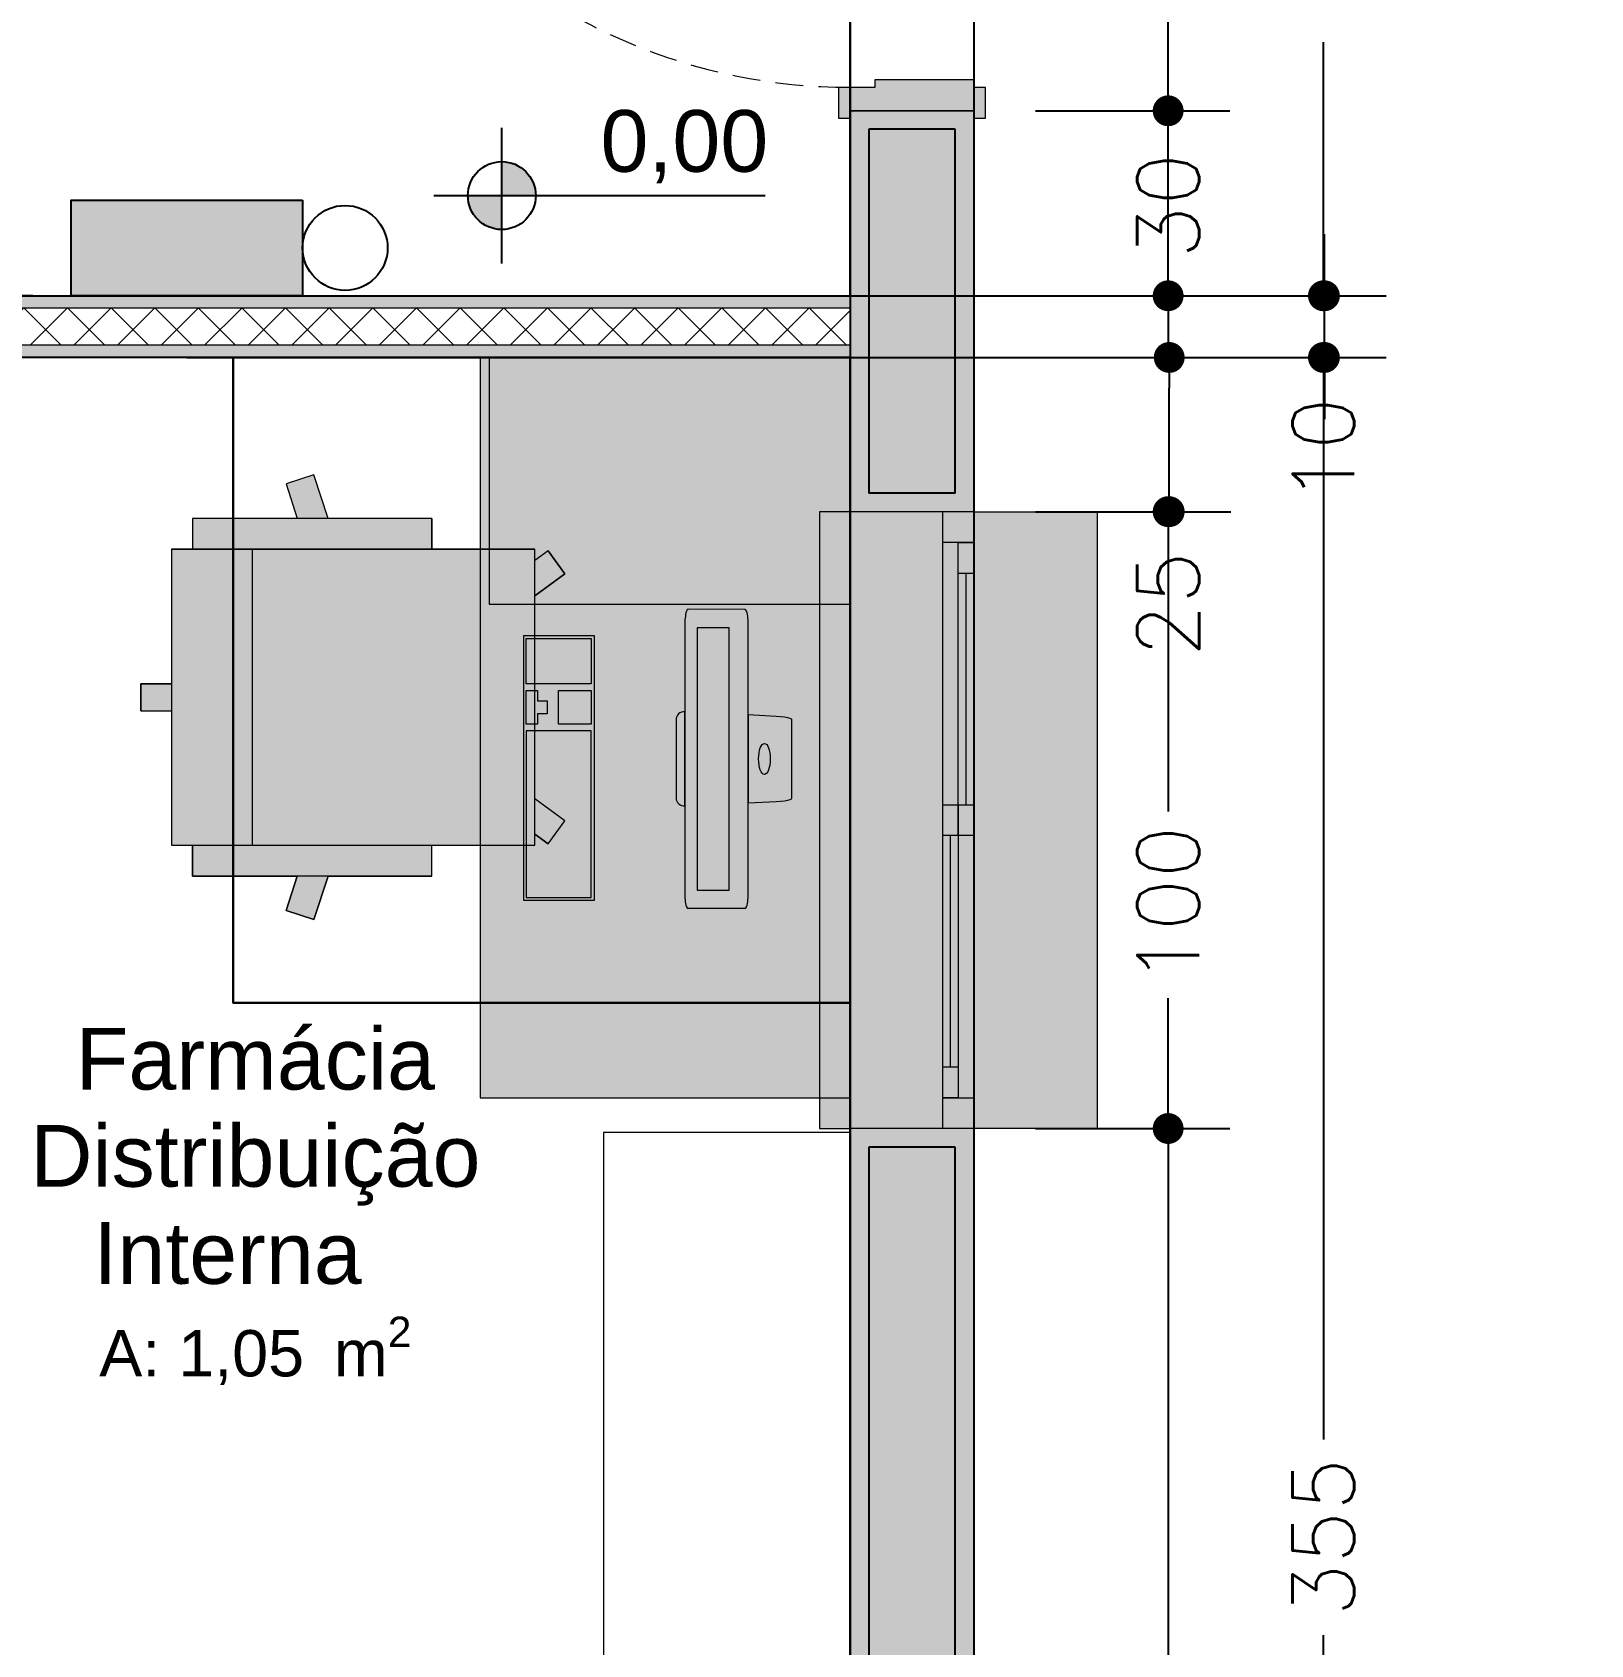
# Model space of a CAD drawing. Header units: metres. Extents: x -1783 to 21505, y -57 to 13660.
# Drawn here: x 12781.3 to 13033.8, y 10982.6 to 11244 of the extents above; entities that cross this region are included whole.
import ezdxf

# ---------------------------------------------------------------- set-up
doc = ezdxf.new("R2010")
doc.units = ezdxf.units.M
doc.header["$MEASUREMENT"] = 0
for name, pattern in [('Dashed', [0.07, 0.045, -0.025]), ('Hidden Line', [0.195611, 0.141111, -0.0545]), ('Vazia', [5.3975, 0, -5.3975, 0, 0, 0, 0, 0, 0, 0, 0, 0, 0])]:
    doc.linetypes.add(name, pattern=pattern)
for name, color, linetype, lineweight in [('Bombeiro', 1, 'Continuous', 0), ('Janelas Archicad_Caneta_No__241', 7, 'Continuous', 13), ('Janelas Archicad_Caneta_No__98', 7, 'Continuous', 0), ('MOBILIÁRIO_Caneta_No__96', 252, 'Continuous', 0), ('PAREDE CONSTRUIR_Caneta_No__241', 7, 'Continuous', 13), ('PAREDE CONSTRUIR_Caneta_No__3', 7, 'Continuous', 25), ('PAREDE CONSTRUIR_Caneta_No__83', 84, 'Continuous', 0), ('Portas Archicad_Caneta_No__241', 7, 'Continuous', 13), ('Selos de Zona Archicad_Caneta_No__11', 7, 'Continuous', 5), ('ZONA_Caneta_No__241', 7, 'Continuous', 13)]:
    doc.layers.add(name, color=color, linetype=linetype, lineweight=lineweight)
for name, color, linetype in [('colorida chamar atenção', 10, 'Continuous'), ('cotas', 7, 'Continuous'), ('COTAS EXECUTIVO.EXEC', 7, 'Continuous'), ('Janelas Archicad', 7, 'Continuous'), ('MOBILIÁRIO', 7, 'Continuous'), ('PAREDE CONSTRUIR', 7, 'Continuous'), ('Portas Archicad', 7, 'Continuous')]:
    doc.layers.add(name, color=color, linetype=linetype)
for name, color, linetype, lineweight, true_color in [('MOBILIÁRIO_Caneta_No__19', 7, 'Continuous', 0, 0xe9e9e9), ('Portas Archicad_Caneta_No__9', 7, 'Continuous', 5, 0x020202), ('Portas Archicad_Caneta_No__97', 7, 'Continuous', 5, 0x6b6b6b)]:
    doc.layers.add(name, color=color, linetype=linetype, lineweight=lineweight, true_color=true_color)
doc.styles.add('GENERATED_STYLE_1', font='arial.ttf')
doc.styles.add('R80', font='romans.shx', dxfattribs={"height": 10})
doc.dimstyles.new('1-50', dxfattribs={"dimtxt": 10, "dimasz": 5, "dimexe": 10, "dimexo": 10, "dimgap": 3, "dimtad": 1, "dimdec": 1, "dimrnd": 1, "dimdsep": 46, "dimtxsty": 'R80', "dimblk": 'DOT', "dimcen": 0, "dimclrd": 252, "dimclre": 252, "dimclrt": 252, "dimadec": 0, "dimazin": 0, "dimtfac": 1, "dimtdec": 1, "dimtix": 1, "dimtmove": 2, "dimatfit": 3, "dimldrblk": 'DOT', "dimfxl": 1, "dimtolj": 1, "dimarcsym": 0})

# ---------------------------------------------------------------- blocks, each defined once
blk = doc.blocks.new('iluminação')
at = {"layer": 'colorida chamar atenção'}
blk.add_hatch(color=256, dxfattribs=at).paths.add_polyline_path([(15.52, 37.5), (0, 37.5), (0, 0), (15.52, 0)])
blk.add_lwpolyline([(0, 37.5), (15.52, 37.5), (15.52, 0), (0, 0)], close=True, dxfattribs=at)
blk.add_circle((7.76, 44.38), 6.88, dxfattribs=at)
blk = doc.blocks.new('_Dot')
at = {"color": 0, "linetype": 'ByBlock', "lineweight": -2}
blk.add_line((-0.5, 0), (-1, 0), dxfattribs=at)
at = {"color": 0, "linetype": 'ByBlock', "const_width": 0.5}
blk.add_lwpolyline([(-0.25, 0, 1), (0.25, 0, 1)], format="xyb", close=True, dxfattribs=at)
blk = doc.blocks.new('*D7139')
at = {"layer": 'COTAS EXECUTIVO.EXEC', "color": 252, "lineweight": -2, "transparency": 16777216}
for p, q in [((12806.34, 11191.26), (13000.52, 11191.26)), ((12990.52, 11186.26), (12990.52, 11015.85)), ((12990.52, 10841.21), (12990.52, 10984.13)), ((12618.84, 10836.21), (13000.52, 10836.21))]:
    blk.add_line(p, q, dxfattribs=at)
at = {"layer": 'COTAS EXECUTIVO.EXEC', "color": 252, "lineweight": -2, "transparency": 16777216, "xscale": 5, "yscale": 5, "zscale": 5}
for p, rotation in [((12990.52, 11191.26), 90), ((12990.52, 10836.21), 270)]:
    blk.add_blockref('_Dot', p, dxfattribs=dict(at, rotation=rotation))
at = {"layer": 'COTAS EXECUTIVO.EXEC', "color": 252, "transparency": 16777216, "insert": (12990.52, 10999.99), "char_height": 10, "attachment_point": 5, "rotation": 90, "style": 'R80'}
blk.add_mtext('\\A1;355', dxfattribs=at)
blk = doc.blocks.new('*D7140')
at = {"layer": 'COTAS EXECUTIVO.EXEC', "color": 252, "lineweight": -2, "transparency": 16777216}
for p, q in [((12990.68, 11206.26), (12990.68, 11211.26)), ((12801.34, 11201.26), (13000.68, 11201.26)), ((12990.68, 11191.26), (12990.68, 11201.26)), ((12806.34, 11191.26), (13000.68, 11191.26)), ((12990.68, 11186.26), (12990.68, 11181.26))]:
    blk.add_line(p, q, dxfattribs=at)
at = {"layer": 'COTAS EXECUTIVO.EXEC', "color": 252, "lineweight": -2, "transparency": 16777216, "xscale": 5, "yscale": 5, "zscale": 5}
for p, rotation in [((12990.68, 11201.26), 270), ((12990.68, 11191.26), 90)]:
    blk.add_blockref('_Dot', p, dxfattribs=dict(at, rotation=rotation))
at = {"layer": 'COTAS EXECUTIVO.EXEC', "color": 252, "transparency": 16777216, "insert": (12990.52, 11176.26), "char_height": 10, "attachment_point": 5, "rotation": 90, "style": 'R80'}
blk.add_mtext('\\A1;10', dxfattribs=at)
blk = doc.blocks.new('*D7141')
at = {"layer": 'COTAS EXECUTIVO.EXEC', "color": 252, "lineweight": -2, "transparency": 16777216}
for p, q in [((12023.84, 11341.25), (13000.52, 11341.25)), ((12990.52, 11336.25), (12990.52, 11272.65)), ((12990.52, 11206.26), (12990.52, 11242.37)), ((12801.34, 11201.26), (13000.52, 11201.26))]:
    blk.add_line(p, q, dxfattribs=at)
at = {"layer": 'COTAS EXECUTIVO.EXEC', "color": 252, "lineweight": -2, "transparency": 16777216, "xscale": 5, "yscale": 5, "zscale": 5}
for p, rotation in [((12990.52, 11341.25), 90), ((12990.52, 11201.26), 270)]:
    blk.add_blockref('_Dot', p, dxfattribs=dict(at, rotation=rotation))
at = {"layer": 'COTAS EXECUTIVO.EXEC', "color": 252, "transparency": 16777216, "insert": (12990.52, 11257.51), "char_height": 10, "attachment_point": 5, "rotation": 90, "style": 'R80'}
blk.add_mtext('\\A1;140', dxfattribs=at)
blk = doc.blocks.new('*D7151')
at = {"layer": 'COTAS EXECUTIVO.EXEC', "color": 252, "lineweight": -2, "transparency": 16777216}
for p, q in [((12786.34, 11191.26), (12635.4, 11191.26)), ((12645.4, 11186.26), (12645.4, 11015.85)), ((12645.4, 10841.21), (12645.4, 10984.13)), ((12618.84, 10836.21), (12655.4, 10836.21))]:
    blk.add_line(p, q, dxfattribs=at)
at = {"layer": 'COTAS EXECUTIVO.EXEC', "color": 252, "lineweight": -2, "transparency": 16777216, "xscale": 5, "yscale": 5, "zscale": 5}
for p, rotation in [((12645.4, 11191.26), 90), ((12645.4, 10836.21), 270)]:
    blk.add_blockref('_Dot', p, dxfattribs=dict(at, rotation=rotation))
at = {"layer": 'COTAS EXECUTIVO.EXEC', "color": 252, "transparency": 16777216, "insert": (12645.4, 10999.99), "char_height": 10, "attachment_point": 5, "rotation": 90, "style": 'R80'}
blk.add_mtext('\\A1;355', dxfattribs=at)
blk = doc.blocks.new('*D7152')
at = {"layer": 'COTAS EXECUTIVO.EXEC', "color": 252, "lineweight": -2, "transparency": 16777216}
for p, q in [((12645.56, 11206.26), (12645.56, 11211.26)), ((12781.34, 11201.26), (12635.56, 11201.26)), ((12645.56, 11191.26), (12645.56, 11201.26)), ((12786.34, 11191.26), (12635.56, 11191.26)), ((12645.56, 11186.26), (12645.56, 11181.26))]:
    blk.add_line(p, q, dxfattribs=at)
at = {"layer": 'COTAS EXECUTIVO.EXEC', "color": 252, "lineweight": -2, "transparency": 16777216, "xscale": 5, "yscale": 5, "zscale": 5}
for p, rotation in [((12645.56, 11201.26), 270), ((12645.56, 11191.26), 90)]:
    blk.add_blockref('_Dot', p, dxfattribs=dict(at, rotation=rotation))
at = {"layer": 'COTAS EXECUTIVO.EXEC', "color": 252, "transparency": 16777216, "insert": (12645.4, 11176.26), "char_height": 10, "attachment_point": 5, "rotation": 90, "style": 'R80'}
blk.add_mtext('\\A1;10', dxfattribs=at)
blk = doc.blocks.new('*D7153')
at = {"layer": 'COTAS EXECUTIVO.EXEC', "color": 252, "lineweight": -2, "transparency": 16777216}
for p, q in [((12023.84, 11341.25), (12655.4, 11341.25)), ((12645.4, 11336.25), (12645.4, 11286)), ((12645.4, 11206.26), (12645.4, 11255.71)), ((12781.34, 11201.26), (12635.4, 11201.26))]:
    blk.add_line(p, q, dxfattribs=at)
at = {"layer": 'COTAS EXECUTIVO.EXEC', "color": 252, "lineweight": -2, "transparency": 16777216, "xscale": 5, "yscale": 5, "zscale": 5}
for p, rotation in [((12645.4, 11341.25), 90), ((12645.4, 11201.26), 270)]:
    blk.add_blockref('_Dot', p, dxfattribs=dict(at, rotation=rotation))
at = {"layer": 'COTAS EXECUTIVO.EXEC', "color": 252, "transparency": 16777216, "insert": (12645.4, 11270.85), "char_height": 10, "attachment_point": 5, "rotation": 90, "style": 'R80'}
blk.add_mtext('\\A1;140', dxfattribs=at)
blk = doc.blocks.new('*D7298')
at = {"layer": 'COTAS EXECUTIVO.EXEC', "color": 252, "lineweight": -2, "transparency": 16777216}
for p, q in [((12678.84, 11023.74), (12678.84, 11429.36)), ((12913.84, 11281.26), (12913.84, 11429.36)), ((12683.84, 11419.36), (12766.74, 11419.36)), ((12908.84, 11419.36), (12798.45, 11419.36))]:
    blk.add_line(p, q, dxfattribs=at)
at = {"layer": 'COTAS EXECUTIVO.EXEC', "color": 252, "lineweight": -2, "transparency": 16777216, "xscale": 5, "yscale": 5, "zscale": 5, "rotation": 180}
blk.add_blockref('_Dot', (12678.84, 11419.36), dxfattribs=at)
at = {"layer": 'COTAS EXECUTIVO.EXEC', "color": 252, "lineweight": -2, "transparency": 16777216, "xscale": 5, "yscale": 5, "zscale": 5}
blk.add_blockref('_Dot', (12913.84, 11419.36), dxfattribs=at)
at = {"layer": 'COTAS EXECUTIVO.EXEC', "color": 252, "transparency": 16777216, "insert": (12782.6, 11419.36), "char_height": 10, "attachment_point": 5, "style": 'R80'}
blk.add_mtext('\\A1;235', dxfattribs=at)
blk = doc.blocks.new('*D7379')
at = {"layer": 'COTAS EXECUTIVO.EXEC', "color": 252, "lineweight": -2, "transparency": 16777216}
for p, q in [((12943.84, 11066.26), (12975.36, 11066.26)), ((12965.36, 11061.26), (12965.36, 10966.69)), ((12965.36, 10841.21), (12965.36, 10934.98)), ((12923.84, 10836.21), (12975.36, 10836.21))]:
    blk.add_line(p, q, dxfattribs=at)
at = {"layer": 'COTAS EXECUTIVO.EXEC', "color": 252, "lineweight": -2, "transparency": 16777216, "xscale": 5, "yscale": 5, "zscale": 5}
for p, rotation in [((12965.36, 11066.26), 90), ((12965.36, 10836.21), 270)]:
    blk.add_blockref('_Dot', p, dxfattribs=dict(at, rotation=rotation))
at = {"layer": 'COTAS EXECUTIVO.EXEC', "color": 252, "transparency": 16777216, "insert": (12965.36, 10950.84), "char_height": 10, "attachment_point": 5, "rotation": 90, "style": 'R80'}
blk.add_mtext('\\A1;230', dxfattribs=at)
blk = doc.blocks.new('*D7380')
at = {"layer": 'COTAS EXECUTIVO.EXEC', "color": 252, "lineweight": -2, "transparency": 16777216}
for p, q in [((12943.84, 11166.26), (12975.36, 11166.26)), ((12965.36, 11161.26), (12965.36, 11117.66)), ((12965.36, 11071.26), (12965.36, 11087.37)), ((12943.84, 11066.26), (12975.36, 11066.26))]:
    blk.add_line(p, q, dxfattribs=at)
at = {"layer": 'COTAS EXECUTIVO.EXEC', "color": 252, "lineweight": -2, "transparency": 16777216, "xscale": 5, "yscale": 5, "zscale": 5}
for p, rotation in [((12965.36, 11166.26), 90), ((12965.36, 11066.26), 270)]:
    blk.add_blockref('_Dot', p, dxfattribs=dict(at, rotation=rotation))
at = {"layer": 'COTAS EXECUTIVO.EXEC', "color": 252, "transparency": 16777216, "insert": (12965.36, 11102.51), "char_height": 10, "attachment_point": 5, "rotation": 90, "style": 'R80'}
blk.add_mtext('\\A1;100', dxfattribs=at)
blk = doc.blocks.new('*D7381')
at = {"layer": 'COTAS EXECUTIVO.EXEC', "color": 252, "lineweight": -2, "transparency": 16777216}
for p, q in [((12923.84, 11191.26), (12975.53, 11191.26)), ((12965.53, 11171.26), (12965.53, 11186.26)), ((12943.84, 11166.26), (12975.53, 11166.26))]:
    blk.add_line(p, q, dxfattribs=at)
at = {"layer": 'COTAS EXECUTIVO.EXEC', "color": 252, "lineweight": -2, "transparency": 16777216, "xscale": 5, "yscale": 5, "zscale": 5}
for p, rotation in [((12965.53, 11191.26), 90), ((12965.53, 11166.26), 270)]:
    blk.add_blockref('_Dot', p, dxfattribs=dict(at, rotation=rotation))
at = {"layer": 'COTAS EXECUTIVO.EXEC', "color": 252, "transparency": 16777216, "insert": (12965.36, 11151.26), "char_height": 10, "attachment_point": 5, "rotation": 90, "style": 'R80'}
blk.add_mtext('\\A1;25', dxfattribs=at)
blk = doc.blocks.new('*D7382')
at = {"layer": 'COTAS EXECUTIVO.EXEC', "color": 252, "lineweight": -2, "transparency": 16777216}
for p, q in [((12965.36, 11236.25), (12965.36, 11241.25)), ((12943.84, 11231.25), (12975.36, 11231.25)), ((12965.36, 11201.26), (12965.36, 11231.25)), ((12923.84, 11201.26), (12975.36, 11201.26)), ((12965.36, 11196.26), (12965.36, 11191.26))]:
    blk.add_line(p, q, dxfattribs=at)
at = {"layer": 'COTAS EXECUTIVO.EXEC', "color": 252, "lineweight": -2, "transparency": 16777216, "xscale": 5, "yscale": 5, "zscale": 5}
for p, rotation in [((12965.36, 11231.25), 270), ((12965.36, 11201.26), 90)]:
    blk.add_blockref('_Dot', p, dxfattribs=dict(at, rotation=rotation))
at = {"layer": 'COTAS EXECUTIVO.EXEC', "color": 252, "transparency": 16777216, "insert": (12965.36, 11215.85), "char_height": 10, "attachment_point": 5, "rotation": 90, "style": 'R80'}
blk.add_mtext('\\A1;30', dxfattribs=at)
blk = doc.blocks.new('*D7383')
at = {"layer": 'COTAS EXECUTIVO.EXEC', "color": 252, "lineweight": -2, "transparency": 16777216}
for p, q in [((12943.84, 11331.25), (12975.36, 11331.25)), ((12965.36, 11326.25), (12965.36, 11282.65)), ((12965.36, 11236.25), (12965.36, 11252.36)), ((12943.84, 11231.25), (12975.36, 11231.25))]:
    blk.add_line(p, q, dxfattribs=at)
at = {"layer": 'COTAS EXECUTIVO.EXEC', "color": 252, "lineweight": -2, "transparency": 16777216, "xscale": 5, "yscale": 5, "zscale": 5}
for p, rotation in [((12965.36, 11331.25), 90), ((12965.36, 11231.25), 270)]:
    blk.add_blockref('_Dot', p, dxfattribs=dict(at, rotation=rotation))
at = {"layer": 'COTAS EXECUTIVO.EXEC', "color": 252, "transparency": 16777216, "insert": (12965.36, 11267.5), "char_height": 10, "attachment_point": 5, "rotation": 90, "style": 'R80'}
blk.add_mtext('\\A1;100', dxfattribs=at)
blk = doc.blocks.new('*D7464')
at = {"layer": 'COTAS EXECUTIVO.EXEC', "color": 252, "lineweight": -2, "transparency": 16777216}
for p, q in [((12913.84, 11261.26), (12913.84, 10758.41)), ((12678.84, 11003.74), (12678.84, 10758.41)), ((12683.84, 10768.41), (12766.74, 10768.41)), ((12908.84, 10768.41), (12798.45, 10768.41))]:
    blk.add_line(p, q, dxfattribs=at)
at = {"layer": 'COTAS EXECUTIVO.EXEC', "color": 252, "lineweight": -2, "transparency": 16777216, "xscale": 5, "yscale": 5, "zscale": 5, "rotation": 180}
blk.add_blockref('_Dot', (12678.84, 10768.41), dxfattribs=at)
at = {"layer": 'COTAS EXECUTIVO.EXEC', "color": 252, "lineweight": -2, "transparency": 16777216, "xscale": 5, "yscale": 5, "zscale": 5}
blk.add_blockref('_Dot', (12913.84, 10768.41), dxfattribs=at)
at = {"layer": 'COTAS EXECUTIVO.EXEC', "color": 252, "transparency": 16777216, "insert": (12782.6, 10768.41), "char_height": 10, "attachment_point": 5, "style": 'R80'}
blk.add_mtext('\\A1;235', dxfattribs=at)
blk = doc.blocks.new('*D7465')
at = {"layer": 'COTAS EXECUTIVO.EXEC', "color": 252, "lineweight": -2, "transparency": 16777216}
for p, q in [((12933.84, 11271.26), (12933.84, 10758.41)), ((12913.84, 11261.26), (12913.84, 10758.41)), ((12918.84, 10768.41), (12928.84, 10768.41))]:
    blk.add_line(p, q, dxfattribs=at)
at = {"layer": 'COTAS EXECUTIVO.EXEC', "color": 252, "lineweight": -2, "transparency": 16777216, "xscale": 5, "yscale": 5, "zscale": 5, "rotation": 180}
blk.add_blockref('_Dot', (12913.84, 10768.41), dxfattribs=at)
at = {"layer": 'COTAS EXECUTIVO.EXEC', "color": 252, "lineweight": -2, "transparency": 16777216, "xscale": 5, "yscale": 5, "zscale": 5}
blk.add_blockref('_Dot', (12933.84, 10768.41), dxfattribs=at)
at = {"layer": 'COTAS EXECUTIVO.EXEC', "color": 252, "transparency": 16777216, "insert": (12896.12, 10768.41), "char_height": 10, "attachment_point": 5, "style": 'R80'}
blk.add_mtext('\\A1;20', dxfattribs=at)
blk = doc.blocks.new('*D7468')
at = {"layer": 'COTAS EXECUTIVO.EXEC', "color": 252, "lineweight": -2, "transparency": 16777216}
for p, q in [((12913.84, 11008.74), (12913.84, 10781.05)), ((12788.38, 10806.21), (12788.38, 10781.05)), ((12793.38, 10791.05), (12835.57, 10791.05)), ((12908.84, 10791.05), (12865.86, 10791.05))]:
    blk.add_line(p, q, dxfattribs=at)
at = {"layer": 'COTAS EXECUTIVO.EXEC', "color": 252, "lineweight": -2, "transparency": 16777216, "xscale": 5, "yscale": 5, "zscale": 5, "rotation": 180}
blk.add_blockref('_Dot', (12788.38, 10791.05), dxfattribs=at)
at = {"layer": 'COTAS EXECUTIVO.EXEC', "color": 252, "lineweight": -2, "transparency": 16777216, "xscale": 5, "yscale": 5, "zscale": 5}
blk.add_blockref('_Dot', (12913.84, 10791.05), dxfattribs=at)
at = {"layer": 'COTAS EXECUTIVO.EXEC', "color": 252, "transparency": 16777216, "insert": (12850.71, 10791.05), "char_height": 10, "attachment_point": 5, "style": 'R80'}
blk.add_mtext('\\A1;125', dxfattribs=at)
blk = doc.blocks.new('Flexible Shelf 26[2]_6', base_point=(-56.714, -50.9764))
at = {"layer": 'MOBILIÁRIO_Caneta_No__96', "color": 252, "linetype": 'Continuous', "lineweight": 13, "flags": 128}
blk.add_lwpolyline([(-56.714, -50.9764), (-56.714, -50.0564), (-57.114, -50.0564), (-57.114, -50.9764)], close=True, dxfattribs=at)
blk = doc.blocks.new('Office Chair 04 10[46]_6', base_point=(-57.1819, -49.7083))
at = {"layer": 'MOBILIÁRIO_Caneta_No__19', "linetype": 'Continuous', "lineweight": 0, "true_color": 0xe9e9e9}
blk.add_hatch(color=254, dxfattribs=at).paths.add_polyline_path([(-57.7799, -49.061), (-57.7799, -49.111), (-57.8143, -49.111), (-57.8143, -49.329), (-57.8637, -49.329), (-57.8637, -49.373), (-57.8143, -49.373), (-57.8143, -49.591), (-57.7799, -49.591), (-57.7799, -49.641), (-57.6103, -49.641), (-57.6285, -49.6967), (-57.5833, -49.7114), (-57.5604, -49.641), (-57.392, -49.641), (-57.392, -49.591), (-57.2252, -49.591), (-57.2252, -49.5727), (-57.2036, -49.5884), (-57.1765, -49.5511), (-57.2252, -49.5156), (-57.2252, -49.1863), (-57.1765, -49.1509), (-57.2036, -49.1135), (-57.2252, -49.1293), (-57.2252, -49.111), (-57.392, -49.111), (-57.392, -49.061), (-57.5604, -49.061), (-57.5833, -48.9905), (-57.6285, -49.0052), (-57.6103, -49.061)])
at = {"layer": 'MOBILIÁRIO_Caneta_No__96', "color": 252, "linetype": 'Continuous', "lineweight": 0}
for p, q in [((-57.5833, -48.9905), (-57.6285, -49.0052)), ((-57.6285, -49.0052), (-57.6103, -49.061)), ((-57.5604, -49.061), (-57.5833, -48.9905)), ((-57.392, -49.061), (-57.7799, -49.061)), ((-57.7799, -49.061), (-57.7799, -49.111)), ((-57.392, -49.061), (-57.392, -49.111)), ((-57.392, -49.061), (-57.392, -49.111)), ((-57.8143, -49.111), (-57.8143, -49.591)), ((-57.8143, -49.111), (-57.2252, -49.111)), ((-57.2252, -49.111), (-57.8143, -49.111)), ((-57.8143, -49.111), (-57.2252, -49.111)), ((-57.6828, -49.591), (-57.6828, -49.111)), ((-57.2252, -49.591), (-57.2252, -49.111)), ((-57.2036, -49.1135), (-57.2252, -49.1293)), ((-57.2036, -49.1135), (-57.1765, -49.1509)), ((-57.1765, -49.1509), (-57.2252, -49.1863)), ((-57.8637, -49.373), (-57.8637, -49.329)), ((-57.8637, -49.329), (-57.8143, -49.329)), ((-57.8637, -49.373), (-57.8143, -49.373)), ((-57.1765, -49.5511), (-57.2252, -49.5156)), ((-57.2036, -49.5884), (-57.1765, -49.5511)), ((-57.2036, -49.5884), (-57.2252, -49.5727)), ((-57.8143, -49.591), (-57.2252, -49.591)), ((-57.8143, -49.591), (-57.2252, -49.591)), ((-57.7799, -49.641), (-57.7799, -49.591)), ((-57.392, -49.641), (-57.392, -49.591)), ((-57.392, -49.641), (-57.392, -49.591)), ((-57.392, -49.641), (-57.7799, -49.641)), ((-57.6285, -49.6967), (-57.6103, -49.641)), ((-57.5604, -49.641), (-57.5833, -49.7114)), ((-57.5833, -49.7114), (-57.6285, -49.6967))]:
    blk.add_line(p, q, dxfattribs=at)
at = {"layer": 'MOBILIÁRIO_Caneta_No__96', "color": 252, "linetype": 'Continuous', "lineweight": 0, "flags": 128}
blk.add_lwpolyline([(-57.7799, -49.061), (-57.7799, -49.111), (-57.8143, -49.111), (-57.8143, -49.329), (-57.8637, -49.329), (-57.8637, -49.373), (-57.8143, -49.373), (-57.8143, -49.591), (-57.7799, -49.591), (-57.7799, -49.641), (-57.6103, -49.641), (-57.6285, -49.6967), (-57.5833, -49.7114), (-57.5604, -49.641), (-57.392, -49.641), (-57.392, -49.591), (-57.2252, -49.591), (-57.2252, -49.5727), (-57.2036, -49.5884), (-57.1765, -49.5511), (-57.2252, -49.5156), (-57.2252, -49.1863), (-57.1765, -49.1509), (-57.2036, -49.1135), (-57.2252, -49.1293), (-57.2252, -49.111), (-57.392, -49.111), (-57.392, -49.061), (-57.5604, -49.061), (-57.5833, -48.9905), (-57.6285, -49.0052), (-57.6103, -49.061)], close=True, dxfattribs=at)
blk = doc.blocks.new('Office Desk Rect 26[48]_6', base_point=(-56.714, -50.0001))
at = {"layer": 'MOBILIÁRIO_Caneta_No__19', "linetype": 'Continuous', "lineweight": 0, "true_color": 0xe9e9e9}
blk.add_hatch(color=254, dxfattribs=at).paths.add_polyline_path([(-56.714, -50.0001), (-56.714, -48.8001), (-57.314, -48.8001), (-57.314, -50.0001)])
at = {"layer": 'MOBILIÁRIO_Caneta_No__96', "color": 252, "linetype": 'Continuous', "lineweight": 0}
for p, q in [((-57.299, -48.8001), (-57.299, -49.2001)), ((-57.299, -49.2001), (-56.714, -49.2001))]:
    blk.add_line(p, q, dxfattribs=at)
at = {"layer": 'MOBILIÁRIO_Caneta_No__96', "color": 252, "linetype": 'Continuous', "lineweight": 0, "flags": 128}
blk.add_lwpolyline([(-56.714, -50.0001), (-56.714, -48.8001), (-57.314, -48.8001), (-57.314, -50.0001)], close=True, dxfattribs=at)
blk = doc.blocks.new('iMac 26[49]_6', base_point=(-56.9964, -49.451))
at = {"layer": 'MOBILIÁRIO_Caneta_No__19', "linetype": 'Continuous', "lineweight": 0, "true_color": 0xe9e9e9}
for points in [[(-56.9767, -49.2084, 0.267414), (-56.9797, -49.2114, 0.064809), (-56.9824, -49.2338), (-56.9824, -49.6681), (-56.8794, -49.6681), (-56.8794, -49.2338, 0.076493), (-56.882, -49.2114, 0.267414), (-56.8849, -49.2085)], [(-56.9964, -49.5145, 0.431428), (-56.9824, -49.5271), (-56.9824, -49.3748, 0.443051), (-56.9964, -49.3875)], [(-56.8089, -49.5147), (-56.8089, -49.3873), (-56.8092, -49.3863), (-56.8114, -49.3852), (-56.8153, -49.3842), (-56.8207, -49.3832), (-56.8272, -49.3825), (-56.8342, -49.382), (-56.8794, -49.3796), (-56.8794, -49.5223), (-56.8342, -49.52), (-56.8272, -49.5194), (-56.8207, -49.5187), (-56.8153, -49.5178), (-56.8114, -49.5167), (-56.8092, -49.5157)], [(-56.9767, -49.6935), (-56.885, -49.6935), (-56.8849, -49.6935, 0.267414), (-56.882, -49.6905, 0.076493), (-56.8794, -49.6681), (-56.9824, -49.6681, 0.076493), (-56.9797, -49.6906, 0.267414)]]:
    blk.add_hatch(color=254, dxfattribs=at).paths.add_polyline_path(points)
at = {"layer": 'MOBILIÁRIO_Caneta_No__96', "color": 252, "linetype": 'Continuous', "lineweight": 0}
for p, q in [((-56.8849, -49.2085), (-56.9767, -49.2084)), ((-56.9824, -49.2338), (-56.9824, -49.6681)), ((-56.9624, -49.2384), (-56.9624, -49.6635)), ((-56.9103, -49.2384), (-56.9624, -49.2384)), ((-56.9103, -49.6635), (-56.9103, -49.2384)), ((-56.8794, -49.6681), (-56.8794, -49.2338)), ((-56.9624, -49.6635), (-56.9103, -49.6635)), ((-56.885, -49.6935), (-56.9767, -49.6935)), ((-56.8849, -49.6935), (-56.885, -49.6935))]:
    blk.add_line(p, q, dxfattribs=at)
at = {"layer": 'MOBILIÁRIO_Caneta_No__96', "color": 252, "linetype": 'Continuous', "lineweight": 0, "flags": 128}
blk.add_lwpolyline([(-56.9964, -49.5145, 0.431428), (-56.9824, -49.5271), (-56.9824, -49.3748, 0.443051), (-56.9964, -49.3875)], format="xyb", close=True, dxfattribs=at)
blk.add_lwpolyline([(-56.8089, -49.5147), (-56.8089, -49.3873), (-56.8092, -49.3863), (-56.8114, -49.3852), (-56.8153, -49.3842), (-56.8207, -49.3832), (-56.8272, -49.3825), (-56.8342, -49.382), (-56.8794, -49.3796), (-56.8794, -49.5223), (-56.8342, -49.52), (-56.8272, -49.5194), (-56.8207, -49.5187), (-56.8153, -49.5178), (-56.8114, -49.5167), (-56.8092, -49.5157)], close=True, dxfattribs=at)
at = {"layer": 'MOBILIÁRIO_Caneta_No__96', "color": 252, "linetype": 'Continuous', "lineweight": 0}
for centre, radius, start, end in [((-56.8948, -49.233), 0.0876, 165.716, 180.5484), ((-56.9756, -49.2124), 0.00416, 105.3476, 165.2331), ((-56.8861, -49.2124), 0.00413, 13.6734, 73.559), ((-56.9534, -49.2314), 0.074, 358.1122, 15.609), ((-56.9081, -49.6706), 0.0743, 178.1194, 195.6162), ((-56.9534, -49.6706), 0.074, 344.391, 1.8878), ((-56.9756, -49.6895), 0.00416, 194.7669, 254.6524), ((-56.8861, -49.6895), 0.00413, 286.441, 346.3266)]:
    blk.add_arc(centre, radius, start, end, dxfattribs=at)
blk.add_ellipse((-56.8532, -49.451), major_axis=(0, 0.0252), ratio=0.377358, dxfattribs=at)
blk = doc.blocks.new('Door 26_2')
at = {"layer": 'Portas Archicad', "linetype": 'Continuous', "lineweight": 0, "true_color": 0xffffff}
for points in [[(0.462, 0.924), (0.422, 0.924), (0.422, 0), (0.462, 0)], [(-0.462, 0.019), (-0.512, 0.019), (-0.512, 0), (-0.462, 0)], [(-0.45, -0.2), (-0.45, -0.04), (-0.462, -0.04), (-0.462, 0), (-0.5, 0), (-0.5, -0.2)], [(0.5, -0.2), (0.5, 0), (0.462, 0), (0.462, -0.04), (0.45, -0.04), (0.45, -0.2)], [(0.462, 0), (0.512, 0), (0.512, 0.019), (0.462, 0.019)], [(-0.462, -0.2), (-0.512, -0.2), (-0.512, -0.219), (-0.462, -0.219)], [(0.462, -0.219), (0.512, -0.219), (0.512, -0.2), (0.462, -0.2)]]:
    blk.add_hatch(color=7, dxfattribs=at).paths.add_polyline_path(points)
at = {"layer": 'Portas Archicad_Caneta_No__241', "color": 7, "linetype": 'Continuous', "lineweight": 13}
for p, q in [((-0.512, 0), (-0.5, 0)), ((-0.512, 0), (-0.5, 0)), ((-0.5, -0.03), (-0.5, 0)), ((-0.5, -0.03), (-0.5, 0)), ((0.5, -0.03), (0.5, 0)), ((0.5, -0.03), (0.5, 0)), ((0.5, 0), (0.512, 0)), ((0.5, 0), (0.512, 0)), ((-0.5, -0.17), (-0.5, -0.03)), ((-0.5, -0.17), (-0.5, -0.03)), ((-0.5, -0.17), (-0.5, -0.03)), ((-0.5, -0.17), (-0.5, -0.03)), ((0.5, -0.17), (0.5, -0.03)), ((0.5, -0.17), (0.5, -0.03)), ((0.5, -0.17), (0.5, -0.03)), ((0.5, -0.17), (0.5, -0.03)), ((-0.5, -0.2), (-0.5, -0.17)), ((-0.5, -0.2), (-0.5, -0.17)), ((-0.5, -0.2), (-0.5, -0.17)), ((-0.5, -0.2), (-0.5, -0.17)), ((0.5, -0.2), (0.5, -0.17)), ((0.5, -0.2), (0.5, -0.17)), ((0.5, -0.2), (0.5, -0.17)), ((0.5, -0.2), (0.5, -0.17)), ((-0.512, -0.2), (-0.5, -0.2)), ((-0.512, -0.2), (-0.5, -0.2)), ((0.5, -0.2), (0.512, -0.2)), ((0.5, -0.2), (0.512, -0.2))]:
    blk.add_line(p, q, dxfattribs=at)
at = {"layer": 'Portas Archicad_Caneta_No__9', "color": 18, "linetype": 'Continuous', "lineweight": 5, "true_color": 0x020202}
for p, q in [((0.422, 0), (0.422, 0.924)), ((0.422, 0.924), (0.462, 0.924)), ((0.462, 0.924), (0.462, 0)), ((-0.462, 0.019), (-0.512, 0.019)), ((-0.512, 0.019), (-0.512, 0)), ((-0.512, 0), (-0.462, 0)), ((-0.462, 0), (-0.5, 0)), ((-0.5, 0), (-0.5, -0.2)), ((-0.462, 0), (-0.462, 0.019)), ((-0.462, -0.04), (-0.462, 0)), ((0.462, 0), (0.422, 0)), ((0.512, 0.019), (0.462, 0.019)), ((0.462, 0.019), (0.462, 0)), ((0.462, 0), (0.512, 0)), ((0.5, 0), (0.462, 0)), ((0.462, 0), (0.462, -0.04)), ((0.5, -0.2), (0.5, 0)), ((0.512, 0), (0.512, 0.019)), ((-0.45, -0.04), (-0.462, -0.04)), ((-0.45, -0.2), (-0.45, -0.04)), ((0.462, -0.04), (0.45, -0.04)), ((0.45, -0.04), (0.45, -0.2)), ((-0.462, -0.2), (-0.512, -0.2)), ((-0.512, -0.2), (-0.512, -0.219)), ((-0.5, -0.2), (-0.45, -0.2)), ((-0.462, -0.219), (-0.462, -0.2)), ((0.45, -0.2), (0.5, -0.2)), ((0.512, -0.2), (0.462, -0.2)), ((0.462, -0.2), (0.462, -0.219)), ((0.512, -0.219), (0.512, -0.2)), ((-0.512, -0.219), (-0.462, -0.219)), ((0.462, -0.219), (0.512, -0.219))]:
    blk.add_line(p, q, dxfattribs=at)
at = {"layer": 'Portas Archicad_Caneta_No__97', "color": 251, "linetype": 'Dashed', "lineweight": 5, "true_color": 0x6b6b6b}
blk.add_arc((0.462, 0), 0.924, 90, 180, dxfattribs=at)
blk = doc.blocks.new('Window 26')
at = {"layer": 'Janelas Archicad', "linetype": 'Continuous', "lineweight": 0, "true_color": 0xffffff}
for points in [[(-0.5, 0), (0.5, 0), (0.5, 0.2), (-0.5, 0.2)], [(-0.5, 0), (-0.5, -0.05), (-0.45, -0.05), (-0.45, 0)], [(-0.025, 0), (-0.4, 0), (-0.4, -0.025), (-0.45, -0.025), (-0.45, -0.05), (-0.025, -0.05), (-0.025, -0.025)], [(-0.45, 0), (-0.45, -0.025), (-0.4, -0.025), (-0.4, 0)], [(-0.025, -0.025), (-0.025, 0), (-0.4, 0), (-0.4, -0.025)], [(0.025, -0.025), (0.025, 0), (-0.025, 0), (-0.025, -0.025)], [(0.025, -0.05), (0.4, -0.05), (0.4, -0.025), (0.45, -0.025), (0.45, 0), (0.025, 0), (0.025, -0.025)], [(0.5, -0.05), (0.5, 0), (0.45, 0), (0.45, -0.05)], [(-0.025, -0.025), (-0.025, -0.05), (0.025, -0.05), (0.025, -0.025)], [(0.025, -0.025), (0.025, -0.05), (0.4, -0.05), (0.4, -0.025)], [(0.45, -0.05), (0.45, -0.025), (0.4, -0.025), (0.4, -0.05)], [(0.5, -0.05), (-0.5, -0.05), (-0.5, -0.2), (-0.5, -0.25), (0.5, -0.25), (0.5, -0.2)]]:
    blk.add_hatch(color=7, dxfattribs=at).paths.add_polyline_path(points)
at = {"layer": 'Janelas Archicad_Caneta_No__241', "color": 7, "linetype": 'Continuous', "lineweight": 13}
for p, q in [((-0.5, 0), (-0.5, -0.03)), ((-0.5, 0), (-0.5, -0.03)), ((-0.5, 0), (-0.5, -0.03)), ((-0.5, 0), (-0.5, -0.03)), ((0.5, 0), (0.5, -0.03)), ((0.5, 0), (0.5, -0.03)), ((0.5, 0), (0.5, -0.03)), ((0.5, 0), (0.5, -0.03)), ((-0.5, -0.03), (-0.5, -0.05)), ((-0.5, -0.03), (-0.5, -0.05)), ((-0.5, -0.03), (-0.5, -0.05)), ((-0.5, -0.03), (-0.5, -0.05)), ((-0.5, -0.05), (-0.5, -0.17)), ((-0.5, -0.05), (-0.5, -0.17)), ((0.5, -0.03), (0.5, -0.05)), ((0.5, -0.03), (0.5, -0.05)), ((0.5, -0.03), (0.5, -0.05)), ((0.5, -0.03), (0.5, -0.05)), ((0.5, -0.05), (0.5, -0.17)), ((0.5, -0.05), (0.5, -0.17)), ((-0.5, -0.17), (-0.5, -0.2)), ((0.5, -0.17), (0.5, -0.2))]:
    blk.add_line(p, q, dxfattribs=at)
at = {"layer": 'Janelas Archicad_Caneta_No__98', "color": 7, "linetype": 'Continuous', "lineweight": 0}
for p, q in [((-0.5, 0), (-0.5, 0.2)), ((-0.5, 0.2), (0.5, 0.2)), ((0.5, 0.2), (0.5, 0)), ((-0.5, 0), (-0.45, 0)), ((-0.45, 0), (-0.45, -0.05)), ((-0.45, 0), (-0.4, 0)), ((-0.45, -0.025), (-0.45, 0)), ((-0.4, 0), (-0.025, 0)), ((-0.4, 0), (-0.4, -0.025)), ((-0.4, 0), (-0.025, 0)), ((-0.025, -0.025), (-0.025, 0)), ((-0.025, 0), (0.025, 0)), ((0.025, 0), (0.025, -0.025)), ((0.025, 0), (0.45, 0)), ((0.45, -0.05), (0.45, 0)), ((0.45, 0), (0.5, 0)), ((-0.4, -0.025), (-0.45, -0.025)), ((-0.4, -0.0125), (-0.025, -0.0125)), ((-0.025, -0.025), (-0.4, -0.025)), ((0.025, -0.025), (-0.025, -0.025)), ((-0.025, -0.025), (0.025, -0.025)), ((-0.025, -0.05), (-0.025, -0.025)), ((0.025, -0.025), (0.025, -0.05)), ((0.025, -0.025), (0.4, -0.025)), ((0.4, -0.05), (0.4, -0.025)), ((0.4, -0.025), (0.45, -0.025)), ((0.45, -0.025), (0.45, -0.05)), ((-0.45, -0.05), (-0.5, -0.05)), ((-0.025, -0.05), (-0.45, -0.05)), ((0.025, -0.05), (-0.025, -0.05)), ((0.4, -0.0375), (0.025, -0.0375)), ((0.4, -0.05), (0.025, -0.05)), ((0.4, -0.05), (0.025, -0.05)), ((0.45, -0.05), (0.4, -0.05)), ((0.5, -0.05), (0.45, -0.05)), ((-0.5, -0.2), (-0.5, -0.25)), ((0.5, -0.25), (0.5, -0.2)), ((-0.5, -0.25), (0.5, -0.25))]:
    blk.add_line(p, q, dxfattribs=at)
at = {"layer": 'Janelas Archicad_Caneta_No__98', "color": 7, "linetype": 'Vazia', "lineweight": 0}
for p, q in [((-0.5, 0), (0.5, 0)), ((-0.5, -0.2), (0.5, -0.2))]:
    blk.add_line(p, q, dxfattribs=at)
blk = doc.blocks.new('Keyboard (Apple) 26[69]_6', base_point=(-57.2431, -49.6807))
at = {"layer": 'MOBILIÁRIO_Caneta_No__19', "linetype": 'Continuous', "lineweight": 0, "true_color": 0xe9e9e9}
blk.add_hatch(color=254, dxfattribs=at).paths.add_polyline_path([(-57.1291, -49.6807), (-57.1291, -49.2507), (-57.2431, -49.2507), (-57.2431, -49.6807)])
at = {"layer": 'MOBILIÁRIO_Caneta_No__96', "color": 252, "linetype": 'Continuous', "lineweight": 0}
for p, q in [((-57.2396, -49.3293), (-57.2396, -49.2557)), ((-57.2396, -49.2557), (-57.1341, -49.2557)), ((-57.1341, -49.2557), (-57.1341, -49.3293)), ((-57.1341, -49.3293), (-57.2396, -49.3293)), ((-57.2396, -49.3946), (-57.2396, -49.34)), ((-57.2396, -49.34), (-57.2211, -49.34)), ((-57.2211, -49.34), (-57.2211, -49.3565)), ((-57.1871, -49.3946), (-57.1871, -49.34)), ((-57.1871, -49.34), (-57.1341, -49.34)), ((-57.1341, -49.34), (-57.1341, -49.3946)), ((-57.2211, -49.3565), (-57.2051, -49.3565)), ((-57.2051, -49.3781), (-57.2211, -49.3781)), ((-57.2211, -49.3781), (-57.2211, -49.3946)), ((-57.2051, -49.3565), (-57.2051, -49.3781)), ((-57.2211, -49.3946), (-57.2396, -49.3946)), ((-57.1341, -49.4052), (-57.2396, -49.4052)), ((-57.2396, -49.4052), (-57.2396, -49.6757)), ((-57.1341, -49.3946), (-57.1871, -49.3946)), ((-57.1341, -49.6757), (-57.1341, -49.4052)), ((-57.2396, -49.6757), (-57.1341, -49.6757))]:
    blk.add_line(p, q, dxfattribs=at)
at = {"layer": 'MOBILIÁRIO_Caneta_No__96', "color": 252, "linetype": 'Continuous', "lineweight": 0, "flags": 128}
blk.add_lwpolyline([(-57.1291, -49.6807), (-57.2431, -49.6807), (-57.2431, -49.2507), (-57.1291, -49.2507)], close=True, dxfattribs=at)

msp = doc.modelspace()

# ---------------------------------------------------------------- hatches: boundary and pattern name
at = {"layer": 'colorida chamar atenção'}
h = msp.add_hatch(color=256, dxfattribs=at)
h.dxf.hatch_style = 1
h.paths.add_polyline_path([(12916.841, 11201.259), (12930.841, 11201.259), (12930.841, 11228.251), (12916.841, 11228.251)])
h = msp.add_hatch(color=256, dxfattribs=at)
h.dxf.hatch_style = 1
h.paths.add_polyline_path([(12916.841, 11201.259), (12916.841, 11169.259), (12930.841, 11169.259), (12930.841, 11201.259)])
h = msp.add_hatch(color=256, dxfattribs=at)
h.dxf.hatch_style = 1
h.paths.add_polyline_path([(12916.841, 10833.212), (12930.841, 10833.212), (12930.841, 11063.259), (12916.841, 11063.259)])
at = {"layer": 'cotas'}
h = msp.add_hatch(color=7, dxfattribs=at)
h.dxf.hatch_style = 1
h.paths.add_polyline_path([(21504.961, 13659.963), (10304.961, 13659.963), (10304.961, 5739.963), (21504.961, 5739.963)])
h.paths.add_polyline_path([(10571.627, 13593.296), (21371.627, 13593.296), (21371.627, 5806.63), (10571.627, 5806.63)], flags=16)
at = {"layer": 'COTAS EXECUTIVO.EXEC'}
for points in [[(12857.365, 11217.503), (12862.865, 11217.503), (12862.447, 11219.607), (12861.254, 11221.392), (12859.47, 11222.584), (12857.365, 11223.003)], [(12857.365, 11217.503), (12851.865, 11217.503), (12852.284, 11215.398), (12853.476, 11213.614), (12855.261, 11212.421), (12857.365, 11212.003)]]:
    msp.add_hatch(color=256, dxfattribs=at).paths.add_polyline_path(points)
at = {"layer": 'PAREDE CONSTRUIR', "linetype": 'Continuous', "lineweight": 0, "true_color": 0xffffff}
for points in [[(12913.841, 11201.259), (12916.841, 11201.259), (12916.841, 11231.251), (12913.841, 11231.251)], [(12930.841, 11228.251), (12933.841, 11231.251), (12916.841, 11231.251), (12916.841, 11228.251)], [(12930.841, 11228.251), (12930.841, 11201.259), (12933.841, 11201.259), (12933.841, 11231.251)], [(12678.841, 11199.259), (12913.841, 11199.259), (12913.841, 11201.259), (12678.841, 11201.259)], [(12916.841, 11201.259), (12913.841, 11201.259), (12913.841, 11166.259), (12916.841, 11166.259)], [(12933.841, 11201.259), (12930.841, 11201.259), (12930.841, 11169.259), (12933.841, 11166.259)], [(12678.841, 11191.259), (12913.841, 11191.259), (12913.841, 11193.259), (12678.841, 11193.259)], [(12930.841, 11169.259), (12916.841, 11169.259), (12916.841, 11166.259), (12933.841, 11166.259)], [(12916.841, 11066.259), (12913.841, 11066.259), (12913.841, 10836.212), (12916.841, 10836.212)], [(12930.841, 11063.259), (12933.841, 11066.259), (12916.841, 11066.259), (12916.841, 11063.259)], [(12933.841, 11066.259), (12930.841, 11063.259), (12930.841, 10819.212), (12933.841, 10819.212)]]:
    msp.add_hatch(color=7, dxfattribs=at).paths.add_polyline_path(points)
at = {"layer": 'PAREDE CONSTRUIR_Caneta_No__83', "linetype": 'Continuous', "lineweight": 0}
h = msp.add_hatch(dxfattribs=at)
h.set_pattern_fill('PLACOMUR_0006', color=84, scale=100, style=0, pattern_type=2)
h.set_pattern_definition([(45, (18585.2446, 16071.2687), (-3.535534, 3.535534), []), (135, (18585.2446, 16071.2687), (3.535534, 3.535534), [])])
h.paths.add_polyline_path([(12676.841, 11193.259), (12913.841, 11193.259), (12913.841, 11199.259), (12676.841, 11199.259)])

# ---------------------------------------------------------------- linework, layer by layer
at = {"layer": 'COTAS EXECUTIVO.EXEC'}
for p, q in [((12857.365, 11206.503), (12857.365, 11228.503)), ((12846.365, 11217.503), (12900.057, 11217.503))]:
    msp.add_line(p, q, dxfattribs=at)
at = {"layer": 'COTAS EXECUTIVO.EXEC', "flags": 128}
for points in [[(12093.841, 12400.893), (12093.841, 12250.899), (12933.841, 12250.899), (12933.841, 10816.212), (12323.841, 10816.212), (12323.841, 10666.212), (12933.841, 10666.212), (12933.841, 10411.212), (13183.841, 10411.212), (13183.841, 10836.212), (14003.885, 10836.212), (14003.885, 10986.112), (13183.841, 10986.112), (13183.841, 12400.893), (12933.841, 12400.893)], [(12913.841, 11341.251), (12678.841, 11341.251), (12678.841, 11201.259), (12913.841, 11201.259)], [(12678.841, 11086.645), (12678.841, 10836.212), (12913.841, 10836.212), (12913.841, 11086.645), (12813.841, 11086.645), (12813.841, 11191.259), (12678.841, 11191.259)], [(12813.841, 11086.645), (12913.841, 11086.645), (12913.841, 11191.259), (12813.841, 11191.259)]]:
    msp.add_lwpolyline(points, close=True, dxfattribs=at)
at = {"layer": 'COTAS EXECUTIVO.EXEC'}
msp.add_circle((12857.365, 11217.503), 5.5, dxfattribs=at)
at = {"layer": 'PAREDE CONSTRUIR_Caneta_No__241', "color": 7, "linetype": 'Continuous', "lineweight": 13}
for p, q in [((12913.841, 11230.051), (12913.841, 11231.251)), ((12916.841, 11231.251), (12913.841, 11231.251)), ((12930.841, 11231.251), (12916.841, 11231.251)), ((12930.841, 11231.251), (12916.841, 11231.251)), ((12933.841, 11231.251), (12930.841, 11231.251)), ((12933.841, 11231.251), (12930.841, 11231.251)), ((12933.841, 11230.051), (12933.841, 11231.251)), ((12913.841, 11199.259), (12676.841, 11199.259)), ((12913.841, 11193.259), (12678.841, 11193.259)), ((12916.841, 11166.259), (12913.841, 11166.259)), ((12928.841, 11166.259), (12916.841, 11166.259)), ((12928.841, 11166.259), (12916.841, 11166.259)), ((12930.841, 11166.259), (12928.841, 11166.259)), ((12930.841, 11166.259), (12928.841, 11166.259)), ((12933.841, 11166.259), (12930.841, 11166.259)), ((12933.841, 11166.259), (12930.841, 11166.259)), ((12916.841, 11066.259), (12913.841, 11066.259)), ((12928.841, 11066.259), (12916.841, 11066.259)), ((12928.841, 11066.259), (12916.841, 11066.259)), ((12930.841, 11066.259), (12928.841, 11066.259)), ((12930.841, 11066.259), (12928.841, 11066.259)), ((12933.841, 11066.259), (12930.841, 11066.259)), ((12933.841, 11066.259), (12930.841, 11066.259))]:
    msp.add_line(p, q, dxfattribs=at)
at = {"layer": 'PAREDE CONSTRUIR_Caneta_No__241', "color": 7, "linetype": 'Continuous', "lineweight": 13, "flags": 128}
for points in [[(12913.841, 11231.251), (12913.841, 11201.259)], [(12933.841, 11201.259), (12933.841, 11231.251)], [(12913.841, 11201.259), (12678.841, 11201.259)], [(12913.841, 11201.259), (12913.841, 11199.259)], [(12913.841, 11201.259), (12913.841, 11166.259)], [(12913.841, 11199.259), (12913.841, 11193.259)], [(12933.841, 11166.259), (12933.841, 11201.259)], [(12678.841, 11191.259), (12913.841, 11191.259)], [(12913.841, 11193.259), (12913.841, 11191.259)], [(12913.841, 11066.259), (12913.841, 10836.212)], [(12933.841, 10819.212), (12933.841, 11066.259)]]:
    msp.add_lwpolyline(points, dxfattribs=at)
at = {"layer": 'PAREDE CONSTRUIR_Caneta_No__3', "color": 7, "linetype": 'Continuous', "lineweight": 25}
for p, q in [((12916.841, 11228.251), (12916.841, 11201.259)), ((12930.841, 11228.251), (12916.841, 11228.251)), ((12930.841, 11201.259), (12930.841, 11228.251)), ((12916.841, 11201.259), (12916.841, 11169.259)), ((12930.841, 11169.259), (12930.841, 11201.259)), ((12930.841, 11169.259), (12916.841, 11169.259)), ((12916.841, 11063.259), (12916.841, 10836.212)), ((12930.841, 11063.259), (12916.841, 11063.259)), ((12930.841, 10833.212), (12930.841, 11063.259))]:
    msp.add_line(p, q, dxfattribs=at)
at = {"layer": 'ZONA_Caneta_No__241', "color": 7, "linetype": 'Hidden Line', "lineweight": 13, "flags": 128}
msp.add_lwpolyline([(12813.841, 11086.645), (12913.841, 11086.645), (12913.841, 11191.259), (12813.841, 11191.259)], close=True, dxfattribs=at)

# ---------------------------------------------------------------- block references
at = {"layer": 'Bombeiro', "rotation": 270}
msp.add_blockref('iluminação', (12787.591, 11216.781), dxfattribs=at)
at = {"layer": 'Janelas Archicad', "color": 7, "linetype": 'Continuous', "lineweight": 0, "xscale": 100, "yscale": 100, "zscale": 100, "rotation": 270}
msp.add_blockref('Window 26', (12933.841, 11116.259), dxfattribs=at)
at = {"layer": 'MOBILIÁRIO', "color": 252, "linetype": 'Continuous', "lineweight": 0, "xscale": 100, "yscale": 100, "zscale": 100}
for name, p in [('iMac 26[49]_6', (12885.609, 11126.171)), ('Flexible Shelf 26[2]_6', (12913.841, 10973.633))]:
    msp.add_blockref(name, p, dxfattribs=at)
at = {"layer": 'MOBILIÁRIO_Caneta_No__96', "color": 252, "linetype": 'Continuous', "lineweight": 0, "xscale": 100, "yscale": 100, "zscale": 100}
for name, p in [('Office Desk Rect 26[48]_6', (12913.841, 11071.259)), ('Office Chair 04 10[46]_6', (12867.054, 11100.442)), ('Keyboard (Apple) 26[69]_6', (12860.938, 11103.2))]:
    msp.add_blockref(name, p, dxfattribs=at)
at = {"layer": 'Portas Archicad', "color": 252, "linetype": 'Continuous', "lineweight": 0, "xscale": 100, "yscale": 100, "zscale": 100, "rotation": 90}
msp.add_blockref('Door 26_2', (12913.841, 11281.251), dxfattribs=at)

# ---------------------------------------------------------------- texts
at = {"layer": 'COTAS EXECUTIVO.EXEC', "insert": (12873.365, 11219.503), "char_height": 10, "attachment_point": 7, "style": 'GENERATED_STYLE_1'}
msp.add_mtext('\\A1;0,00', dxfattribs=at)
at = {"layer": 'Selos de Zona Archicad_Caneta_No__11', "color": 7, "lineweight": 5, "insert": (12817.423, 11082.579), "char_height": 10, "width": 100, "attachment_point": 2, "line_spacing_factor": 0.944808, "style": 'GENERATED_STYLE_1'}
msp.add_mtext('\\A1;\\pt0,0.55;Farmácia Distribuição Interna {\\H0.66x;\\S^  ;\\S^  ;}', dxfattribs=at)
at = {"layer": 'Selos de Zona Archicad_Caneta_No__11', "color": 7, "lineweight": 5, "insert": (12817.423, 11035.765), "char_height": 7.5, "attachment_point": 2, "style": 'GENERATED_STYLE_1'}
msp.add_mtext('\\A1;\\pt0,0.55;A: 1,05{\\H0.66x;\\S^  ;} m{\\H0.66x;\\S2^  ;}', dxfattribs=at)

# ---------------------------------------------------------------- dimensions: what is measured, and where the dimension line sits
at = {"layer": 'COTAS EXECUTIVO.EXEC'}
for base, p1, p2, picture, middle in [((12913.841, 11419.364), (12678.841, 11013.736), (12913.841, 11271.255), '*D7298', (12782.595, 11419.364)), ((12933.841, 10768.413), (12913.841, 11271.255), (12933.841, 11281.255), '*D7465', (12896.121, 10768.413)), ((12913.841, 10768.413), (12678.841, 11013.736), (12913.841, 11271.255), '*D7464', (12782.595, 10768.413)), ((12913.841, 10791.045), (12788.384, 10816.212), (12913.841, 11018.736), '*D7468', (12850.713, 10791.045))]:
    dim = msp.add_linear_dim(base=base, p1=p1, p2=p2, dimstyle='1-50', dxfattribs=at)
    dim.commit()
    dim.dimension.update_dxf_attribs({"geometry": picture, "text_midpoint": middle, "dimtype": 160})
for base, p1, p2, picture, middle in [((12990.517, 11341.251), (12791.341, 11201.259), (12013.843, 11341.251), '*D7141', (12990.517, 11257.509)), ((12645.398, 11341.251), (12791.341, 11201.259), (12013.843, 11341.251), '*D7153', (12645.398, 11270.855)), ((12965.362, 11331.251), (12933.841, 11231.251), (12933.841, 11331.251), '*D7383', (12965.362, 11267.504)), ((12965.362, 11231.251), (12913.841, 11201.259), (12933.841, 11231.251), '*D7382', (12965.362, 11215.855)), ((12645.562, 11201.259), (12796.341, 11191.259), (12791.341, 11201.259), '*D7152', (12645.398, 11176.263)), ((12990.681, 11201.259), (12796.341, 11191.259), (12791.341, 11201.259), '*D7140', (12990.517, 11176.263)), ((12990.517, 11191.259), (12608.841, 10836.212), (12796.341, 11191.259), '*D7139', (12990.517, 10999.989)), ((12645.398, 11191.259), (12608.841, 10836.212), (12796.341, 11191.259), '*D7151', (12645.398, 10999.989)), ((12965.531, 11191.259), (12933.841, 11166.259), (12913.841, 11191.259), '*D7381', (12965.362, 11151.263)), ((12965.362, 11166.259), (12933.841, 11066.259), (12933.841, 11166.259), '*D7380', (12965.362, 11102.513)), ((12965.362, 11066.259), (12913.841, 10836.212), (12933.841, 11066.259), '*D7379', (12965.362, 10950.835))]:
    dim = msp.add_linear_dim(base=base, p1=p1, p2=p2, angle=90, dimstyle='1-50', dxfattribs=at)
    dim.commit()
    dim.dimension.update_dxf_attribs({"geometry": picture, "text_midpoint": middle, "dimtype": 160})

doc.saveas('drawing.dxf')
